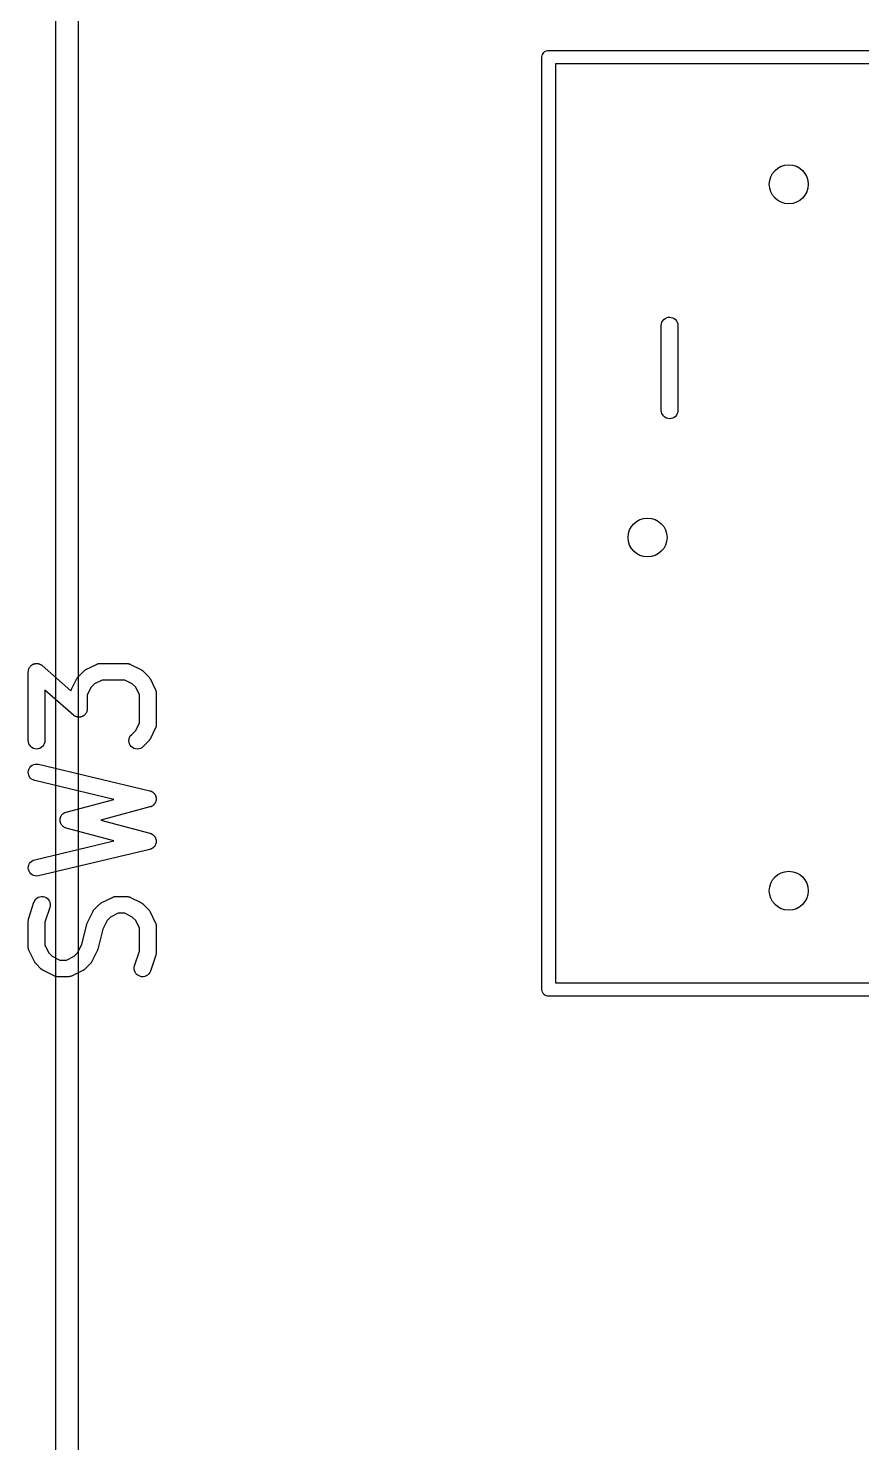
# Model space of a CAD drawing. Extents: x 17 to 176, y -177 to -9.
# Drawn here: x 16.96 to 24.45, y -111.77 to -99.05 of the extents above; entities that cross this region are included whole.
import ezdxf

# ---------------------------------------------------------------- set-up
doc = ezdxf.new("R2010")
doc.units = 0
doc.layers.add('BLACK', color=7, linetype='CONTINUOUS')

msp = doc.modelspace()

# ---------------------------------------------------------------- linework, layer by layer
at = {"layer": 'BLACK', "linetype": 'CONTINUOUS'}
for p, q in [((17.2038, -176.027), (17.2037, -52.2359)), ((17.4037, -52.2457), (17.4037, -176.02)), ((21.5749, -99.3002), (21.5783, -99.2889)), ((21.5783, -99.2889), (21.5839, -99.2785)), ((21.5839, -99.2785), (21.5914, -99.2694)), ((21.5914, -99.2694), (21.6005, -99.2619)), ((21.6005, -99.2619), (21.6109, -99.2563)), ((21.6109, -99.2563), (21.6222, -99.2529)), ((21.6222, -99.2529), (21.6311, -99.252)), ((21.6311, -99.252), (21.634, -99.2517)), ((21.6311, -99.252), (21.6311, -99.252)), ((21.634, -99.2517), (21.6369, -99.252)), ((21.6369, -99.252), (29.7591, -99.252)), ((21.5737, -99.312), (21.5749, -99.3002)), ((21.574, -99.315), (21.5737, -99.312)), ((21.574, -107.691), (21.574, -99.315)), ((21.694, -99.372), (21.694, -107.634)), ((29.702, -99.372), (21.694, -99.372)), ((22.6481, -101.709), (22.6525, -101.696)), ((22.6525, -101.696), (22.6595, -101.683)), ((22.6595, -101.683), (22.669, -101.671)), ((22.669, -101.671), (22.6804, -101.662)), ((22.6804, -101.662), (22.6933, -101.656)), ((22.6933, -101.656), (22.7074, -101.651)), ((22.7074, -101.651), (22.722, -101.65)), ((22.722, -101.65), (22.7365, -101.652)), ((22.7365, -101.652), (22.7505, -101.656)), ((22.7505, -101.656), (22.7634, -101.663)), ((22.7634, -101.663), (22.7746, -101.672)), ((22.7746, -101.672), (22.7839, -101.684)), ((22.7839, -101.684), (22.7908, -101.696)), ((22.7908, -101.696), (22.795, -101.71)), ((22.6464, -101.724), (22.6481, -101.709)), ((22.6464, -101.725), (22.6464, -101.724)), ((22.6464, -102.487), (22.6464, -101.725)), ((22.795, -101.71), (22.7964, -101.725)), ((22.7964, -101.725), (22.7964, -102.487)), ((22.6479, -102.502), (22.6464, -102.487)), ((22.6521, -102.516), (22.6479, -102.502)), ((22.659, -102.528), (22.6521, -102.516)), ((22.6682, -102.54), (22.659, -102.528)), ((22.6795, -102.549), (22.6682, -102.54)), ((22.6924, -102.556), (22.6795, -102.549)), ((22.7063, -102.56), (22.6924, -102.556)), ((22.7209, -102.562), (22.7063, -102.56)), ((22.7355, -102.561), (22.7209, -102.562)), ((22.7495, -102.556), (22.7355, -102.561)), ((22.7625, -102.55), (22.7495, -102.556)), ((22.7739, -102.541), (22.7625, -102.55)), ((22.7833, -102.529), (22.7739, -102.541)), ((22.7904, -102.516), (22.7833, -102.529)), ((22.7948, -102.503), (22.7904, -102.516)), ((22.7964, -102.488), (22.7948, -102.503)), ((22.7964, -102.487), (22.7964, -102.488)), ((16.9554, -104.836), (16.9559, -104.831)), ((16.9554, -104.837), (16.9554, -104.836)), ((16.9554, -105.456), (16.9554, -104.837)), ((16.9559, -104.831), (16.9561, -104.826)), ((16.9561, -104.826), (16.9567, -104.824)), ((16.9567, -104.824), (16.957, -104.821)), ((16.957, -104.821), (16.9584, -104.817)), ((16.9584, -104.817), (16.9595, -104.812)), ((16.9595, -104.812), (16.9606, -104.81)), ((16.9606, -104.81), (16.9614, -104.807)), ((16.9614, -104.807), (16.9637, -104.803)), ((16.9637, -104.803), (16.9657, -104.799)), ((16.9657, -104.799), (16.9672, -104.797)), ((16.9672, -104.797), (16.9685, -104.794)), ((16.9685, -104.794), (16.9715, -104.791)), ((16.9715, -104.791), (16.9743, -104.787)), ((16.9743, -104.787), (16.9762, -104.785)), ((16.9762, -104.785), (16.9779, -104.783)), ((16.9779, -104.783), (16.9816, -104.78)), ((16.9816, -104.78), (16.985, -104.777)), ((16.985, -104.777), (16.9873, -104.776)), ((16.9873, -104.776), (16.9893, -104.774)), ((16.9893, -104.774), (16.9935, -104.772)), ((16.9935, -104.772), (16.9975, -104.769)), ((16.9975, -104.769), (17, -104.768)), ((17, -104.768), (17.0023, -104.767)), ((17.0023, -104.767), (17.0068, -104.766)), ((17.0068, -104.766), (17.0112, -104.764)), ((17.0112, -104.764), (17.0138, -104.764)), ((17.0138, -104.764), (17.0163, -104.763)), ((17.0163, -104.763), (17.021, -104.763)), ((17.021, -104.763), (17.0257, -104.762)), ((17.0257, -104.762), (17.0283, -104.762)), ((17.0283, -104.762), (17.0309, -104.762)), ((17.0309, -104.762), (17.0356, -104.762)), ((17.0356, -104.762), (17.0403, -104.762)), ((17.0403, -104.762), (17.0428, -104.763)), ((17.0428, -104.763), (17.0455, -104.763)), ((17.0455, -104.763), (17.05, -104.765)), ((17.05, -104.765), (17.0545, -104.766)), ((17.0545, -104.766), (17.0569, -104.767)), ((17.0569, -104.767), (17.0594, -104.768)), ((17.0594, -104.768), (17.0636, -104.77)), ((17.0636, -104.77), (17.0679, -104.772)), ((17.0679, -104.772), (17.07, -104.773)), ((17.07, -104.773), (17.0723, -104.774)), ((17.0723, -104.774), (17.0759, -104.777)), ((17.0759, -104.777), (17.0798, -104.78)), ((17.0798, -104.78), (17.3391, -105.007)), ((17.4003, -104.885), (17.4032, -104.882)), ((17.4032, -104.882), (17.4059, -104.879)), ((17.4059, -104.879), (17.4535, -104.831)), ((17.4535, -104.831), (17.4543, -104.831)), ((17.4543, -104.831), (17.4576, -104.828)), ((17.4576, -104.828), (17.4606, -104.825)), ((17.4606, -104.825), (17.4633, -104.823)), ((17.4633, -104.823), (17.4657, -104.821)), ((17.4657, -104.821), (17.4695, -104.819)), ((17.4695, -104.819), (17.473, -104.817)), ((17.473, -104.817), (17.5683, -104.77)), ((17.5683, -104.77), (17.5692, -104.769)), ((17.5692, -104.769), (17.5713, -104.768)), ((17.5713, -104.768), (17.5732, -104.767)), ((17.5732, -104.767), (17.5781, -104.766)), ((17.5781, -104.766), (17.5829, -104.764)), ((17.5829, -104.764), (17.5851, -104.764)), ((17.5851, -104.764), (17.5872, -104.763)), ((17.5872, -104.763), (17.5923, -104.763)), ((17.5923, -104.763), (17.5974, -104.762)), ((17.5974, -104.762), (17.5996, -104.762)), ((17.5996, -104.762), (17.6018, -104.762)), ((17.6018, -104.762), (17.8399, -104.762)), ((17.8399, -104.762), (17.841, -104.762)), ((17.841, -104.762), (17.8431, -104.762)), ((17.8431, -104.762), (17.8454, -104.762)), ((17.8454, -104.762), (17.8504, -104.763)), ((17.8504, -104.763), (17.8555, -104.763)), ((17.8555, -104.763), (17.8576, -104.764)), ((17.8576, -104.764), (17.8598, -104.764)), ((17.8598, -104.764), (17.8646, -104.766)), ((17.8646, -104.766), (17.8695, -104.768)), ((17.8695, -104.768), (17.8714, -104.769)), ((17.8714, -104.769), (17.8734, -104.77)), ((17.8734, -104.77), (17.9687, -104.817)), ((17.9687, -104.817), (17.9696, -104.818)), ((17.9696, -104.818), (17.9732, -104.82)), ((17.9732, -104.82), (17.9769, -104.822)), ((17.9769, -104.822), (17.9793, -104.824)), ((17.9793, -104.824), (17.9819, -104.826)), ((17.9819, -104.826), (17.9849, -104.829)), ((17.9849, -104.829), (17.9882, -104.831)), ((17.9882, -104.831), (18.0358, -104.879)), ((18.0358, -104.879), (18.0365, -104.88)), ((18.0365, -104.88), (18.0392, -104.883)), ((18.0392, -104.883), (18.0421, -104.886)), ((17.3619, -105.226), (17.1054, -105.002)), ((17.1054, -105.002), (17.1054, -105.456)), ((17.3391, -105.007), (17.3408, -105.002)), ((17.3408, -105.002), (17.3424, -104.998)), ((17.3424, -104.998), (17.3435, -104.996)), ((17.3435, -104.996), (17.3443, -104.994)), ((17.3443, -104.994), (17.3919, -104.898)), ((17.3919, -104.898), (17.3923, -104.897)), ((17.3923, -104.897), (17.3946, -104.894)), ((17.3946, -104.894), (17.3966, -104.89)), ((17.3966, -104.89), (17.3986, -104.888)), ((17.3986, -104.888), (17.4003, -104.885)), ((17.5206, -104.976), (17.4863, -105.045)), ((17.551, -104.946), (17.5206, -104.976)), ((17.6195, -104.912), (17.551, -104.946)), ((17.8222, -104.912), (17.6195, -104.912)), ((17.8907, -104.946), (17.8222, -104.912)), ((17.9211, -104.976), (17.8907, -104.946)), ((17.9554, -105.045), (17.9211, -104.976)), ((18.0421, -104.886), (18.0437, -104.889)), ((18.0437, -104.889), (18.0457, -104.891)), ((18.0457, -104.891), (18.0476, -104.895)), ((18.0476, -104.895), (18.0498, -104.898)), ((18.0498, -104.898), (18.0975, -104.994)), ((18.0975, -104.994), (18.0979, -104.995)), ((18.0979, -104.995), (18.0987, -104.997)), ((18.0987, -104.997), (18.0997, -104.999)), ((18.0997, -104.999), (18.1012, -105.003)), ((18.1012, -105.003), (18.103, -105.008)), ((18.103, -105.008), (18.1033, -105.01)), ((18.1033, -105.01), (18.104, -105.013)), ((17.4863, -105.045), (17.4863, -105.17)), ((17.9554, -105.295), (17.9554, -105.045)), ((18.104, -105.013), (18.1045, -105.018)), ((18.1045, -105.018), (18.1053, -105.023)), ((18.1053, -105.023), (18.1052, -105.025)), ((18.1052, -105.025), (18.1054, -105.027)), ((18.1054, -105.027), (18.1054, -105.313)), ((17.3658, -105.229), (17.3619, -105.226)), ((17.3694, -105.232), (17.3658, -105.229)), ((17.3717, -105.233), (17.3694, -105.232)), ((17.3738, -105.235), (17.3717, -105.233)), ((17.3781, -105.237), (17.3738, -105.235)), ((17.3823, -105.239), (17.3781, -105.237)), ((17.3848, -105.24), (17.3823, -105.239)), ((17.3872, -105.241), (17.3848, -105.24)), ((17.3918, -105.242), (17.3872, -105.241)), ((17.3963, -105.243), (17.3918, -105.242)), ((17.3989, -105.244), (17.3963, -105.243)), ((17.4014, -105.244), (17.3989, -105.244)), ((17.4061, -105.245), (17.4014, -105.244)), ((17.4108, -105.245), (17.4061, -105.245)), ((17.4134, -105.245), (17.4108, -105.245)), ((17.4161, -105.245), (17.4134, -105.245)), ((17.4207, -105.244), (17.4161, -105.245)), ((17.4254, -105.244), (17.4207, -105.244)), ((17.4279, -105.243), (17.4254, -105.244)), ((17.4305, -105.243), (17.4279, -105.243)), ((17.4349, -105.241), (17.4305, -105.243)), ((17.4394, -105.24), (17.4349, -105.241)), ((17.4418, -105.238), (17.4394, -105.24)), ((17.4442, -105.237), (17.4418, -105.238)), ((17.4482, -105.235), (17.4442, -105.237)), ((17.4524, -105.233), (17.4482, -105.235)), ((17.4545, -105.231), (17.4524, -105.233)), ((17.4567, -105.23), (17.4545, -105.231)), ((17.4601, -105.227), (17.4567, -105.23)), ((17.4638, -105.224), (17.4601, -105.227)), ((17.4655, -105.222), (17.4638, -105.224)), ((17.4674, -105.22), (17.4655, -105.222)), ((17.4702, -105.216), (17.4674, -105.22)), ((17.4732, -105.212), (17.4702, -105.216)), ((17.4745, -105.21), (17.4732, -105.212)), ((17.476, -105.208), (17.4745, -105.21)), ((17.478, -105.204), (17.476, -105.208)), ((17.4803, -105.2), (17.478, -105.204)), ((17.4811, -105.197), (17.4803, -105.2)), ((17.4822, -105.195), (17.4811, -105.197)), ((17.4833, -105.19), (17.4822, -105.195)), ((17.4847, -105.186), (17.4833, -105.19)), ((17.485, -105.183), (17.4847, -105.186)), ((17.4856, -105.18), (17.485, -105.183)), ((17.4858, -105.176), (17.4856, -105.18)), ((17.4863, -105.171), (17.4858, -105.176)), ((17.4863, -105.17), (17.4863, -105.171)), ((17.8821, -105.403), (17.9211, -105.364)), ((17.9211, -105.364), (17.9554, -105.295)), ((18.0975, -105.346), (18.0498, -105.442)), ((18.0983, -105.344), (18.0975, -105.346)), ((18.0993, -105.342), (18.0983, -105.344)), ((18.1009, -105.338), (18.0993, -105.342)), ((18.1027, -105.333), (18.1009, -105.338)), ((18.1031, -105.331), (18.1027, -105.333)), ((18.1037, -105.328), (18.1031, -105.331)), ((18.1043, -105.323), (18.1037, -105.328)), ((18.1052, -105.318), (18.1043, -105.323)), ((18.1054, -105.314), (18.1051, -105.316)), ((18.1051, -105.316), (18.1052, -105.318)), ((18.1054, -105.313), (18.1054, -105.314)), ((16.9568, -105.47), (16.9554, -105.456)), ((16.961, -105.484), (16.9568, -105.47)), ((16.9679, -105.497), (16.961, -105.484)), ((16.9772, -105.509), (16.9679, -105.497)), ((16.9884, -105.518), (16.9772, -105.509)), ((17.0013, -105.525), (16.9884, -105.518)), ((17.0714, -105.518), (17.0585, -105.525)), ((17.0829, -105.509), (17.0714, -105.518)), ((17.0923, -105.498), (17.0829, -105.509)), ((17.0993, -105.485), (17.0923, -105.498)), ((17.1037, -105.471), (17.0993, -105.485)), ((17.1054, -105.457), (17.1037, -105.471)), ((17.1054, -105.456), (17.1054, -105.457)), ((17.8601, -105.455), (17.8616, -105.441)), ((17.8615, -105.47), (17.8601, -105.455)), ((17.8657, -105.484), (17.8615, -105.47)), ((17.8616, -105.441), (17.8659, -105.427)), ((17.8725, -105.497), (17.8657, -105.484)), ((17.8659, -105.427), (17.8728, -105.414)), ((17.8817, -105.508), (17.8725, -105.497)), ((17.8728, -105.414), (17.8821, -105.403)), ((17.893, -105.518), (17.8817, -105.508)), ((17.9058, -105.525), (17.893, -105.518)), ((17.9874, -105.509), (17.976, -105.519)), ((17.9882, -105.509), (17.9874, -105.509)), ((18.0358, -105.461), (17.9882, -105.509)), ((18.0385, -105.458), (18.0358, -105.461)), ((18.0414, -105.455), (18.0385, -105.458)), ((18.0431, -105.452), (18.0414, -105.455)), ((18.0451, -105.45), (18.0431, -105.452)), ((18.0471, -105.446), (18.0451, -105.45)), ((18.0494, -105.443), (18.0471, -105.446)), ((18.0498, -105.442), (18.0494, -105.443)), ((17.0153, -105.529), (17.0013, -105.525)), ((17.0299, -105.531), (17.0153, -105.529)), ((17.0444, -105.529), (17.0299, -105.531)), ((17.0585, -105.525), (17.0444, -105.529)), ((17.9198, -105.529), (17.9058, -105.525)), ((17.9344, -105.531), (17.9198, -105.529)), ((17.9489, -105.529), (17.9344, -105.531)), ((17.963, -105.525), (17.9489, -105.529)), ((17.976, -105.519), (17.963, -105.525)), ((16.9555, -105.738), (16.9575, -105.724)), ((16.9562, -105.753), (16.9555, -105.738)), ((16.9598, -105.767), (16.9562, -105.753)), ((16.9575, -105.724), (16.9624, -105.71)), ((16.9661, -105.78), (16.9598, -105.767)), ((16.9624, -105.71), (16.9699, -105.697)), ((16.9699, -105.697), (16.9796, -105.686)), ((16.9796, -105.686), (16.9913, -105.677)), ((16.9913, -105.677), (17.0045, -105.671)), ((17.0045, -105.671), (17.0186, -105.667)), ((17.0186, -105.667), (17.0332, -105.666)), ((17.0332, -105.666), (17.0478, -105.668)), ((17.0478, -105.668), (18.0478, -105.907)), ((16.9748, -105.792), (16.9661, -105.78)), ((16.9857, -105.802), (16.9748, -105.792)), ((16.9982, -105.809), (16.9857, -105.802)), ((17.012, -105.814), (16.9982, -105.809)), ((17.013, -105.814), (17.012, -105.814)), ((17.7239, -105.984), (17.013, -105.814)), ((17.2968, -106.098), (17.7239, -105.984)), ((18.0478, -105.907), (18.0488, -105.907)), ((18.0488, -105.907), (18.052, -105.908)), ((18.052, -105.908), (18.0554, -105.909)), ((18.0554, -105.909), (18.0589, -105.91)), ((18.0589, -105.91), (18.0625, -105.912)), ((18.0625, -105.912), (18.0655, -105.914)), ((18.0655, -105.914), (18.0686, -105.915)), ((18.0686, -105.915), (18.0718, -105.917)), ((18.0718, -105.917), (18.0751, -105.919)), ((18.0751, -105.919), (18.0776, -105.922)), ((18.0776, -105.922), (18.0804, -105.924)), ((18.0804, -105.924), (18.0831, -105.927)), ((18.0831, -105.927), (18.0859, -105.929)), ((18.0859, -105.929), (18.088, -105.932)), ((18.0886, -106.026), (18.0866, -106.029)), ((18.088, -105.932), (18.0903, -105.934)), ((18.0909, -106.024), (18.0886, -106.026)), ((18.0903, -105.934), (18.0923, -105.938)), ((18.0929, -106.02), (18.0909, -106.024)), ((18.0923, -105.938), (18.0947, -105.941)), ((18.0952, -106.017), (18.0929, -106.02)), ((18.0947, -105.941), (18.0961, -105.944)), ((18.0966, -106.014), (18.0952, -106.017)), ((18.0961, -105.944), (18.0979, -105.947)), ((18.0984, -106.011), (18.0966, -106.014)), ((18.0979, -105.947), (18.0993, -105.951)), ((18.0996, -106.008), (18.0984, -106.011)), ((18.0993, -105.951), (18.1009, -105.954)), ((18.1013, -106.004), (18.0996, -106.008)), ((18.1009, -105.954), (18.1018, -105.957)), ((18.1021, -106.001), (18.1013, -106.004)), ((18.1018, -105.957), (18.103, -105.961)), ((18.1032, -105.997), (18.1021, -106.001)), ((18.103, -105.961), (18.1036, -105.965)), ((18.1038, -105.994), (18.1032, -105.997)), ((18.1036, -105.965), (18.1045, -105.968)), ((18.1047, -105.99), (18.1038, -105.994)), ((18.1045, -105.968), (18.1047, -105.972)), ((18.1047, -105.972), (18.1053, -105.975)), ((18.1048, -105.986), (18.1047, -105.99)), ((18.1053, -105.983), (18.1048, -105.986)), ((18.1053, -105.975), (18.1051, -105.979)), ((18.1051, -105.979), (18.1053, -105.983)), ((17.2429, -106.155), (17.2438, -106.15)), ((17.2438, -106.15), (17.2446, -106.148)), ((17.2446, -106.148), (17.2452, -106.145)), ((17.2452, -106.145), (17.2472, -106.141)), ((17.2472, -106.141), (17.249, -106.136)), ((17.249, -106.136), (17.2503, -106.134)), ((17.2503, -106.134), (17.2513, -106.132)), ((17.2513, -106.132), (17.2542, -106.128)), ((17.2542, -106.128), (17.2568, -106.124)), ((17.2568, -106.124), (17.2585, -106.122)), ((17.2585, -106.122), (17.2599, -106.12)), ((17.2599, -106.12), (17.2635, -106.117)), ((17.2635, -106.117), (17.2668, -106.113)), ((17.2668, -106.113), (17.2688, -106.112)), ((17.2688, -106.112), (17.2706, -106.11)), ((17.2706, -106.11), (17.2748, -106.108)), ((17.2748, -106.108), (17.2787, -106.105)), ((17.2787, -106.105), (17.281, -106.104)), ((17.281, -106.104), (17.2831, -106.103)), ((17.2831, -106.103), (17.2876, -106.101)), ((17.2876, -106.101), (17.2921, -106.099)), ((17.2921, -106.099), (17.2945, -106.098)), ((17.2945, -106.098), (17.2968, -106.098)), ((18.0497, -106.052), (17.6072, -106.17)), ((18.053, -106.051), (18.0497, -106.052)), ((18.0563, -106.05), (18.053, -106.051)), ((18.0598, -106.048), (18.0563, -106.05)), ((18.0634, -106.047), (18.0598, -106.048)), ((18.0664, -106.045), (18.0634, -106.047)), ((18.0695, -106.044), (18.0664, -106.045)), ((18.0726, -106.041), (18.0695, -106.044)), ((18.0759, -106.039), (18.0726, -106.041)), ((18.0784, -106.037), (18.0759, -106.039)), ((18.0812, -106.035), (18.0784, -106.037)), ((18.0837, -106.032), (18.0812, -106.035)), ((18.0866, -106.029), (18.0837, -106.032)), ((17.2412, -106.174), (17.2414, -106.169)), ((17.2416, -106.177), (17.2412, -106.174)), ((17.2413, -106.165), (17.2417, -106.162)), ((17.2414, -106.169), (17.2413, -106.165)), ((17.2417, -106.179), (17.2416, -106.177)), ((17.2417, -106.162), (17.2418, -106.16)), ((17.2427, -106.184), (17.2417, -106.179)), ((17.2418, -106.16), (17.2429, -106.155)), ((17.2435, -106.189), (17.2427, -106.184)), ((17.2443, -106.191), (17.2435, -106.189)), ((17.2449, -106.194), (17.2443, -106.191)), ((17.2468, -106.198), (17.2449, -106.194)), ((17.2485, -106.203), (17.2468, -106.198)), ((17.2498, -106.205), (17.2485, -106.203)), ((17.2508, -106.207), (17.2498, -106.205)), ((17.2536, -106.211), (17.2508, -106.207)), ((17.2561, -106.215), (17.2536, -106.211)), ((17.2578, -106.217), (17.2561, -106.215)), ((17.2592, -106.219), (17.2578, -106.217)), ((17.2627, -106.222), (17.2592, -106.219)), ((17.266, -106.226), (17.2627, -106.222)), ((17.268, -106.227), (17.266, -106.226)), ((17.2698, -106.229), (17.268, -106.227)), ((17.2739, -106.232), (17.2698, -106.229)), ((17.2778, -106.235), (17.2739, -106.232)), ((17.2801, -106.236), (17.2778, -106.235)), ((17.2821, -106.237), (17.2801, -106.236)), ((17.2867, -106.239), (17.2821, -106.237)), ((17.2911, -106.241), (17.2867, -106.239)), ((17.2935, -106.241), (17.2911, -106.241)), ((17.2958, -106.242), (17.2935, -106.241)), ((17.2968, -106.242), (17.2958, -106.242)), ((17.7239, -106.356), (17.2968, -106.242)), ((17.6072, -106.17), (18.0497, -106.288)), ((17.013, -106.526), (17.7239, -106.356)), ((18.0497, -106.288), (18.0507, -106.288)), ((18.0507, -106.288), (18.0539, -106.29)), ((18.0539, -106.29), (18.0573, -106.29)), ((18.0573, -106.29), (18.0607, -106.292)), ((18.0607, -106.292), (18.0643, -106.294)), ((18.0643, -106.294), (18.0673, -106.295)), ((18.0673, -106.295), (18.0704, -106.297)), ((18.0704, -106.297), (18.0734, -106.299)), ((18.0734, -106.299), (18.0767, -106.301)), ((18.0767, -106.301), (18.0792, -106.304)), ((18.0792, -106.304), (18.0819, -106.306)), ((18.0819, -106.306), (18.0845, -106.309)), ((18.0845, -106.309), (18.0873, -106.312)), ((18.0873, -106.312), (18.0893, -106.314)), ((18.0897, -106.406), (18.0873, -106.409)), ((18.0893, -106.314), (18.0915, -106.317)), ((18.0918, -106.403), (18.0897, -106.406)), ((18.0915, -106.317), (18.0935, -106.32)), ((18.0941, -106.4), (18.0918, -106.403)), ((18.0935, -106.32), (18.0957, -106.324)), ((18.0956, -106.397), (18.0941, -106.4)), ((18.0975, -106.394), (18.0956, -106.397)), ((18.0957, -106.324), (18.0971, -106.327)), ((18.0971, -106.327), (18.0988, -106.33)), ((18.0989, -106.39), (18.0975, -106.394)), ((18.0988, -106.33), (18.1, -106.333)), ((18.1006, -106.387), (18.0989, -106.39)), ((18.1, -106.333), (18.1016, -106.337)), ((18.1015, -106.384), (18.1006, -106.387)), ((18.1027, -106.38), (18.1015, -106.384)), ((18.1016, -106.337), (18.1024, -106.34)), ((18.1024, -106.34), (18.1035, -106.344)), ((18.1034, -106.376), (18.1027, -106.38)), ((18.1044, -106.373), (18.1034, -106.376)), ((18.1035, -106.344), (18.104, -106.347)), ((18.104, -106.347), (18.1048, -106.351)), ((18.1046, -106.369), (18.1044, -106.373)), ((18.1052, -106.366), (18.1046, -106.369)), ((18.1048, -106.351), (18.1049, -106.355)), ((18.1049, -106.355), (18.1053, -106.358)), ((18.1053, -106.358), (18.1051, -106.362)), ((18.1051, -106.362), (18.1052, -106.366)), ((16.9865, -106.538), (16.9992, -106.53)), ((16.9992, -106.53), (17.013, -106.526)), ((18.0478, -106.433), (17.0478, -106.672)), ((18.051, -106.432), (18.0478, -106.433)), ((18.0544, -106.432), (18.051, -106.432)), ((18.0579, -106.43), (18.0544, -106.432)), ((18.0616, -106.429), (18.0579, -106.43)), ((18.0646, -106.427), (18.0616, -106.429)), ((18.0677, -106.426), (18.0646, -106.427)), ((18.0709, -106.423), (18.0677, -106.426)), ((18.0742, -106.421), (18.0709, -106.423)), ((18.0768, -106.419), (18.0742, -106.421)), ((18.0797, -106.417), (18.0768, -106.419)), ((18.0823, -106.414), (18.0797, -106.417)), ((18.0852, -106.412), (18.0823, -106.414)), ((18.0873, -106.409), (18.0852, -106.412)), ((16.9554, -106.601), (16.9564, -106.586)), ((16.9573, -106.615), (16.9554, -106.601)), ((16.9564, -106.586), (16.9602, -106.572)), ((16.962, -106.629), (16.9573, -106.615)), ((16.9602, -106.572), (16.9666, -106.559)), ((16.9692, -106.642), (16.962, -106.629)), ((16.9666, -106.559), (16.9755, -106.547)), ((16.9788, -106.653), (16.9692, -106.642)), ((16.9755, -106.547), (16.9865, -106.538)), ((16.9904, -106.662), (16.9788, -106.653)), ((17.0035, -106.669), (16.9904, -106.662)), ((17.0176, -106.672), (17.0035, -106.669)), ((17.0322, -106.674), (17.0176, -106.672)), ((17.0467, -106.672), (17.0322, -106.674)), ((17.0478, -106.672), (17.0467, -106.672)), ((16.9592, -107.051), (17.0068, -106.908)), ((17.0068, -106.908), (17.0072, -106.907)), ((17.0072, -106.907), (17.0133, -106.894)), ((17.0133, -106.894), (17.0219, -106.882)), ((17.0219, -106.882), (17.0327, -106.872)), ((17.0327, -106.872), (17.0452, -106.864)), ((17.0452, -106.864), (17.0589, -106.859)), ((17.0589, -106.859), (17.0733, -106.857)), ((17.0733, -106.857), (17.088, -106.858)), ((17.088, -106.858), (17.1022, -106.861)), ((17.1022, -106.861), (17.1155, -106.867)), ((17.1155, -106.867), (17.1274, -106.876)), ((17.1274, -106.876), (17.1374, -106.886)), ((17.1374, -106.886), (17.1452, -106.899)), ((17.1452, -106.899), (17.1504, -106.912)), ((17.1504, -106.912), (17.1528, -106.927)), ((17.6061, -106.919), (17.6086, -106.917)), ((17.6086, -106.917), (17.6123, -106.915)), ((17.6123, -106.915), (17.6159, -106.912)), ((17.6159, -106.912), (17.7111, -106.865)), ((17.7111, -106.865), (17.7121, -106.864)), ((17.7121, -106.864), (17.7141, -106.864)), ((17.7141, -106.864), (17.7161, -106.863)), ((17.7161, -106.863), (17.721, -106.861)), ((17.721, -106.861), (17.7258, -106.859)), ((17.7258, -106.859), (17.728, -106.859)), ((17.728, -106.859), (17.7301, -106.858)), ((17.7301, -106.858), (17.7352, -106.858)), ((17.7352, -106.858), (17.7403, -106.857)), ((17.7403, -106.857), (17.7425, -106.857)), ((17.7425, -106.857), (17.7447, -106.857)), ((17.7447, -106.857), (17.8399, -106.857)), ((17.8399, -106.857), (17.841, -106.857)), ((17.841, -106.857), (17.8431, -106.857)), ((17.8431, -106.857), (17.8454, -106.857)), ((17.8454, -106.857), (17.8504, -106.858)), ((17.8504, -106.858), (17.8555, -106.859)), ((17.8555, -106.859), (17.8576, -106.859)), ((17.8576, -106.859), (17.8598, -106.86)), ((17.8598, -106.86), (17.8646, -106.861)), ((17.8646, -106.861), (17.8695, -106.863)), ((17.8695, -106.863), (17.8714, -106.864)), ((17.8714, -106.864), (17.8734, -106.865)), ((17.8734, -106.865), (17.9687, -106.912)), ((17.9687, -106.912), (17.9696, -106.913)), ((17.9696, -106.913), (17.9732, -106.915)), ((17.9732, -106.915), (17.9769, -106.917)), ((17.9769, -106.917), (17.9793, -106.919)), ((17.1492, -106.956), (17.1054, -107.087)), ((17.1524, -106.941), (17.1492, -106.956)), ((17.1528, -106.927), (17.1524, -106.941)), ((17.4871, -107.089), (17.5347, -106.994)), ((17.5347, -106.994), (17.5352, -106.993)), ((17.5352, -106.993), (17.5375, -106.989)), ((17.5375, -106.989), (17.5395, -106.985)), ((17.5395, -106.985), (17.5415, -106.983)), ((17.5415, -106.983), (17.5432, -106.98)), ((17.5432, -106.98), (17.5461, -106.977)), ((17.5461, -106.977), (17.5488, -106.974)), ((17.5488, -106.974), (17.5964, -106.926)), ((17.5964, -106.926), (17.5971, -106.926)), ((17.5971, -106.926), (17.6004, -106.923)), ((17.6004, -106.923), (17.6035, -106.92)), ((17.6035, -106.92), (17.6061, -106.919)), ((17.6939, -107.041), (17.6634, -107.072)), ((17.7624, -107.007), (17.6939, -107.041)), ((17.8222, -107.007), (17.7624, -107.007)), ((17.8907, -107.041), (17.8222, -107.007)), ((17.9211, -107.072), (17.8907, -107.041)), ((17.9793, -106.919), (17.9819, -106.921)), ((17.9819, -106.921), (17.9849, -106.924)), ((17.9849, -106.924), (17.9882, -106.926)), ((17.9882, -106.926), (18.0358, -106.974)), ((18.0358, -106.974), (18.0365, -106.975)), ((18.0365, -106.975), (18.0392, -106.978)), ((18.0392, -106.978), (18.0421, -106.981)), ((18.0421, -106.981), (18.0437, -106.984)), ((18.0437, -106.984), (18.0457, -106.986)), ((18.0457, -106.986), (18.0476, -106.99)), ((18.0476, -106.99), (18.0498, -106.994)), ((18.0498, -106.994), (18.0975, -107.089)), ((16.9554, -107.074), (16.9559, -107.07)), ((16.9554, -107.075), (16.9554, -107.074)), ((16.9554, -107.313), (16.9554, -107.075)), ((16.9559, -107.07), (16.956, -107.065)), ((16.956, -107.065), (16.9567, -107.062)), ((16.9567, -107.062), (16.957, -107.059)), ((16.957, -107.059), (16.9583, -107.055)), ((16.9583, -107.055), (16.9592, -107.051)), ((17.1054, -107.087), (17.1054, -107.295)), ((17.4358, -107.287), (17.4814, -107.104)), ((17.4814, -107.104), (17.4817, -107.103)), ((17.4817, -107.103), (17.4818, -107.103)), ((17.4818, -107.103), (17.4819, -107.103)), ((17.4819, -107.103), (17.4844, -107.096)), ((17.4844, -107.096), (17.4868, -107.089)), ((17.4868, -107.089), (17.487, -107.089)), ((17.487, -107.089), (17.4871, -107.089)), ((17.625, -107.149), (17.5793, -107.331)), ((17.6634, -107.072), (17.625, -107.149)), ((17.9554, -107.14), (17.9211, -107.072)), ((17.9554, -107.348), (17.9554, -107.14)), ((18.0975, -107.089), (18.0979, -107.09)), ((18.0979, -107.09), (18.0987, -107.092)), ((18.0987, -107.092), (18.0997, -107.094)), ((18.0997, -107.094), (18.1012, -107.099)), ((18.1012, -107.099), (18.103, -107.104)), ((18.103, -107.104), (18.1033, -107.106)), ((18.1033, -107.106), (18.104, -107.108)), ((18.104, -107.108), (18.1045, -107.113)), ((18.1045, -107.113), (18.1053, -107.118)), ((18.1053, -107.118), (18.1052, -107.12)), ((18.1052, -107.12), (18.1054, -107.122)), ((18.1054, -107.122), (18.1054, -107.36)), ((17.1054, -107.295), (17.1396, -107.364)), ((17.3973, -107.364), (17.4358, -107.287)), ((16.9556, -107.315), (16.9554, -107.313)), ((16.9555, -107.317), (16.9556, -107.315)), ((16.9563, -107.322), (16.9555, -107.317)), ((16.9568, -107.327), (16.9563, -107.322)), ((16.9574, -107.33), (16.9568, -107.327)), ((16.9578, -107.332), (16.9574, -107.33)), ((16.9596, -107.337), (16.9578, -107.332)), ((16.961, -107.341), (16.9596, -107.337)), ((16.9621, -107.343), (16.961, -107.341)), ((16.9628, -107.345), (16.9621, -107.343)), ((16.9633, -107.346), (16.9628, -107.345)), ((17.0109, -107.442), (16.9633, -107.346)), ((17.1396, -107.364), (17.17, -107.394)), ((17.17, -107.394), (17.2386, -107.428)), ((17.2984, -107.428), (17.3669, -107.394)), ((17.3669, -107.394), (17.3973, -107.364)), ((17.5737, -107.346), (17.526, -107.442)), ((17.5738, -107.346), (17.5737, -107.346)), ((17.574, -107.346), (17.5738, -107.346)), ((17.5764, -107.339), (17.574, -107.346)), ((17.5789, -107.333), (17.5764, -107.339)), ((17.5791, -107.332), (17.5789, -107.332)), ((17.5789, -107.332), (17.5789, -107.333)), ((17.5793, -107.331), (17.5791, -107.332)), ((17.9116, -107.48), (17.9554, -107.348)), ((18.1015, -107.384), (18.0539, -107.527)), ((18.1025, -107.38), (18.1015, -107.384)), ((18.1037, -107.376), (18.1025, -107.38)), ((18.1041, -107.373), (18.1037, -107.376)), ((18.1048, -107.37), (18.1041, -107.373)), ((18.1049, -107.366), (18.1048, -107.37)), ((18.1054, -107.362), (18.1049, -107.366)), ((18.1054, -107.36), (18.1054, -107.362)), ((17.0132, -107.445), (17.0109, -107.442)), ((17.0151, -107.449), (17.0132, -107.445)), ((17.017, -107.451), (17.0151, -107.449)), ((17.0187, -107.454), (17.017, -107.451)), ((17.0216, -107.457), (17.0187, -107.454)), ((17.0242, -107.46), (17.0216, -107.457)), ((17.025, -107.461), (17.0242, -107.46)), ((17.0726, -107.509), (17.025, -107.461)), ((17.0758, -107.511), (17.0726, -107.509)), ((17.0789, -107.514), (17.0758, -107.511)), ((17.0815, -107.516), (17.0789, -107.514)), ((17.0839, -107.518), (17.0815, -107.516)), ((17.0876, -107.52), (17.0839, -107.518)), ((17.0911, -107.522), (17.0876, -107.52)), ((17.0921, -107.523), (17.0911, -107.522)), ((17.1873, -107.57), (17.0921, -107.523)), ((17.2386, -107.428), (17.2984, -107.428)), ((17.4449, -107.523), (17.3496, -107.57)), ((17.4484, -107.521), (17.4449, -107.523)), ((17.4522, -107.519), (17.4484, -107.521)), ((17.4546, -107.517), (17.4522, -107.519)), ((17.4573, -107.515), (17.4546, -107.517)), ((17.4603, -107.512), (17.4573, -107.515)), ((17.4636, -107.509), (17.4603, -107.512)), ((17.4644, -107.509), (17.4636, -107.509)), ((17.512, -107.461), (17.4644, -107.509)), ((17.5147, -107.458), (17.512, -107.461)), ((17.5176, -107.455), (17.5147, -107.458)), ((17.5193, -107.452), (17.5176, -107.455)), ((17.5213, -107.45), (17.5193, -107.452)), ((17.5233, -107.446), (17.5213, -107.45)), ((17.5256, -107.443), (17.5233, -107.446)), ((17.526, -107.442), (17.5256, -107.443)), ((17.9079, -107.509), (17.9084, -107.494)), ((17.9104, -107.523), (17.9079, -107.509)), ((17.9084, -107.494), (17.9116, -107.48)), ((17.9156, -107.537), (17.9104, -107.523)), ((17.9233, -107.549), (17.9156, -107.537)), ((17.9333, -107.56), (17.9233, -107.549)), ((18.0474, -107.541), (18.0388, -107.553)), ((18.0536, -107.528), (18.0474, -107.541)), ((18.0539, -107.527), (18.0536, -107.528)), ((17.1894, -107.571), (17.1873, -107.57)), ((17.1913, -107.572), (17.1894, -107.571)), ((17.1962, -107.574), (17.1913, -107.572)), ((17.201, -107.576), (17.1962, -107.574)), ((17.2032, -107.576), (17.201, -107.576)), ((17.2053, -107.577), (17.2032, -107.576)), ((17.2104, -107.577), (17.2053, -107.577)), ((17.2154, -107.578), (17.2104, -107.577)), ((17.2176, -107.578), (17.2154, -107.578)), ((17.2198, -107.578), (17.2176, -107.578)), ((17.2209, -107.578), (17.2198, -107.578)), ((17.3161, -107.578), (17.2209, -107.578)), ((17.3183, -107.578), (17.3161, -107.578)), ((17.3205, -107.578), (17.3183, -107.578)), ((17.3256, -107.577), (17.3205, -107.578)), ((17.3307, -107.577), (17.3256, -107.577)), ((17.3328, -107.576), (17.3307, -107.577)), ((17.335, -107.576), (17.3328, -107.576)), ((17.3398, -107.574), (17.335, -107.576)), ((17.3447, -107.573), (17.3398, -107.574)), ((17.3466, -107.572), (17.3447, -107.573)), ((17.3487, -107.571), (17.3466, -107.572)), ((17.3496, -107.57), (17.3487, -107.571)), ((17.9452, -107.568), (17.9333, -107.56)), ((17.9585, -107.574), (17.9452, -107.568)), ((17.9728, -107.578), (17.9585, -107.574)), ((17.9874, -107.578), (17.9728, -107.578)), ((18.0019, -107.576), (17.9874, -107.578)), ((18.0156, -107.571), (18.0019, -107.576)), ((18.0281, -107.563), (18.0156, -107.571)), ((18.0388, -107.553), (18.0281, -107.563)), ((21.694, -107.634), (29.702, -107.634)), ((21.5737, -107.694), (21.574, -107.691)), ((21.5749, -107.706), (21.5737, -107.694)), ((21.5783, -107.717), (21.5749, -107.706)), ((21.582, -107.724), (21.5783, -107.717)), ((21.5839, -107.727), (21.582, -107.724)), ((21.5914, -107.737), (21.5839, -107.727)), ((21.6005, -107.744), (21.5914, -107.737)), ((21.6109, -107.75), (21.6005, -107.744)), ((21.6222, -107.753), (21.6109, -107.75)), ((21.634, -107.754), (21.6222, -107.753)), ((21.6369, -107.754), (21.634, -107.754)), ((29.7591, -107.754), (21.6369, -107.754))]:
    msp.add_line(p, q, dxfattribs=at)
at = {"layer": 'BLACK'}
for centre in [(23.793, -100.455), (23.793, -100.455), (22.523, -103.63), (22.523, -103.63), (23.793, -106.805), (23.793, -106.805)]:
    msp.add_circle(centre, 0.175, dxfattribs=at)

doc.saveas('drawing.dxf')
